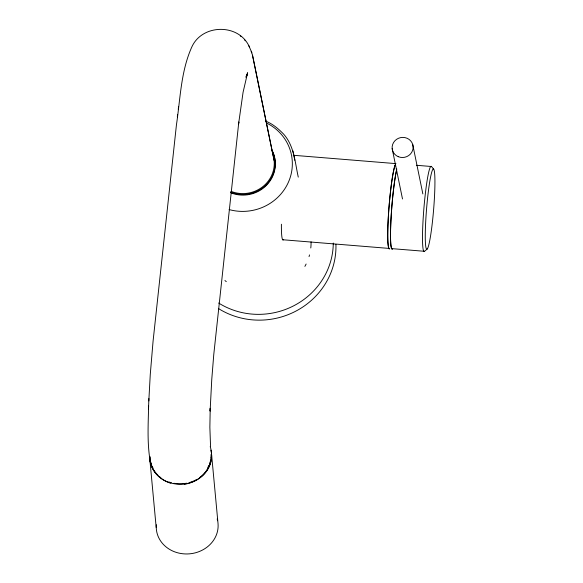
<?xml version="1.0" encoding="UTF-8"?>
<svg xmlns="http://www.w3.org/2000/svg" width="583" height="583" viewBox="0 0 583 583"><rect width="100%" height="100%" fill="white"/><g stroke="black" fill="none" stroke-linecap="round" stroke-linejoin="round"><path stroke-width="0.87" d="M148.614 406.089C148.228 423.564 147.186 441.222 149.773 458.581M148.818 400.922L150.268 374.446L153.067 341.244L176.445 124.828C180.351 98.738 180.832 71.162 191.902 46.793C202.498 23.531 239.671 23.386 249.582 47.405M148.505 408.945L148.905 398.539M177.327 116.972L177.604 114.742M178.245 109.385L178.587 106.682M245.873 77.306L247.622 72.7L243.075 92.289L238.542 124.208L238.819 121.978L213.772 354.479L211.76 379.46L210.106 411.095L210.215 408.238L209.865 427.339L210.543 446.163M246.361 76.14L247.105 74.828L246.194 76.271M391.834 248.635L424.548 251.288L427.186 249.028M293.183 155.26L395.959 163.626M416.342 165.273L431.442 166.505L433.679 169.157A40.256 3.542 -85.3 0 1 431.063 232.624A40.256 3.542 -85.3 0 1 425.524 225.432A40.256 3.542 -85.3 0 1 433.679 169.157M282.689 239.744L389.072 248.409A42.734 3.76 -85.3 0 1 388.81 209.982A42.734 3.76 -85.3 0 1 395.106 165.208M265.622 121.126C272.611 123.771 278.404 128.756 283.557 134.054C294.226 145.888 294.954 162.329 298.277 177.115M244.62 39.957L245.458 40.795M240.283 35.738L241.151 36.605M251.207 51.268L252.512 55.225L272.997 155.027A30.972 29.536 -11.6 0 1 263.844 185.795A30.972 29.536 -11.6 0 1 230.992 191.333M248.854 45.744L251.9 52.849M412.698 144.402L422.857 193.928M392.162 148.578L402.503 198.978M274.148 160.697L252.512 55.225M292.906 150.837L294.816 160.259M211.512 453.712L218.02 523.425A30.972 27.598 -5.3 0 1 187.26 553.959A30.972 27.598 -5.3 0 1 156.346 524.729M149.853 459.535L156.2 527.571M211.265 454.485A30.659 27.321 -5.3 0 1 199.772 477.499M196.231 479.736A30.659 27.321 -5.3 0 1 194.737 480.509M193.964 480.866A30.659 27.321 -5.3 0 1 189.154 482.6M186.655 483.19A30.659 27.321 -5.3 0 1 173.858 483.271M171.373 482.717A30.659 27.321 -5.3 0 1 168.953 481.973M160.908 477.754A30.659 27.321 -5.3 0 1 159.633 476.763M157.833 475.138A30.659 27.321 -5.3 0 1 150.246 460.249M211.206 454.405A30.659 27.321 -5.3 0 1 211.017 457.983M210.536 460.643A30.659 27.321 -5.3 0 1 209.763 463.252M208.882 465.423A30.659 27.321 -5.3 0 1 207.796 467.537M152.921 467.785A30.659 27.321 -5.3 0 1 152.119 466.16M151.143 463.638A30.659 27.321 -5.3 0 1 150.159 459.273M150.057 458.384A30.659 27.321 -5.3 0 1 149.955 456.606M389.787 248.766A43.047 3.782 -85.3 0 1 388.497 214.18A43.047 3.782 -85.3 0 1 395.128 164.916M392.548 248.985A43.047 3.782 -85.3 0 1 390.989 219.164A43.047 3.782 -85.3 0 1 396.783 168.99M217.182 518.979A30.972 27.598 -5.3 0 1 217.612 520.743M210.915 450.149A30.972 27.598 -5.3 0 1 183.791 484.043A30.972 27.598 -5.3 0 1 149.744 456.824M311.052 241.836A51.406 49.03 -11.6 0 1 310.79 247.972M309.515 254.902A51.406 49.03 -11.6 0 1 309.041 256.6M306.119 264.026A51.406 49.03 -11.6 0 1 304.88 266.387M226.299 281.655A51.406 49.03 -11.6 0 1 224.929 280.518M266.744 123.1A48.928 46.669 -11.6 0 1 288.527 181.947A48.928 46.669 -11.6 0 1 229.075 209.559M335.925 244.379A75.484 71.993 -11.6 0 1 297.009 310.513A75.484 71.993 -11.6 0 1 218.428 308.524M333.279 243.053A73.626 70.222 -11.6 0 1 294.094 305.601A73.626 70.222 -11.6 0 1 218.64 303.022M283.418 239.795A42.734 3.76 -85.3 0 1 281.407 224.222M392.57 248.679A42.734 3.76 -85.3 0 1 390.953 220.396A42.734 3.76 -85.3 0 1 396.447 170.717M424.548 251.288A42.734 3.76 -85.3 0 1 423.877 208.634A42.734 3.76 -85.3 0 1 431.442 166.505M272.064 150.654A31.897 30.418 -11.6 0 1 266.518 185.277A31.897 30.418 -11.6 0 1 230.751 192.791M271.525 149.263A31.897 30.418 -11.6 0 1 266.693 184.323A31.897 30.418 -11.6 0 1 230.62 192.15M210.223 446.556A30.972 29.121 -9.4 0 1 189.315 483.169M188.484 483.409A30.972 29.121 -9.4 0 1 184.221 484.254M170.542 483.139A30.972 29.121 -9.4 0 1 166.549 481.624M165.783 481.252A30.972 29.121 -9.4 0 1 161.44 478.636M160.77 478.14A30.972 29.121 -9.4 0 1 149.663 456.948M398.24 156.674A10.53 10.042 -11.6 0 0 413.092 146.333A10.53 10.042 -11.6 0 0 396.549 139.359A10.53 10.042 -11.6 0 0 398.24 156.674"/></g></svg>
